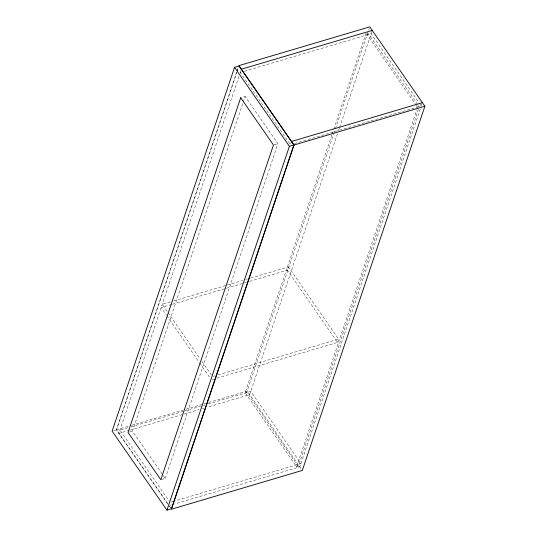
<?xml version="1.0" encoding="UTF-8"?>
<svg xmlns="http://www.w3.org/2000/svg" width="537" height="537" viewBox="0 0 537 537"><rect width="100%" height="100%" fill="white"/><g stroke="black" fill="none" stroke-linecap="round" stroke-linejoin="round"><path stroke-width="0.4" stroke-dasharray="2.69 2.01" d="M168.027 504.27L116.354 429.835L236.777 71.998M237.045 71.199L238.119 68.018M167.578 503.337L116.556 429.848L236.857 72.367M237.126 71.575L238.462 67.602M238.992 76.361L118.831 433.406L129.269 430.312M240.059 73.18L240.959 70.515M161.57 479.487L165.268 478.393L132.478 431.157L242.979 102.822M243.241 102.023L245.114 96.459L241.415 97.553M165.268 478.393L277.911 143.688L245.114 96.459M291.551 141.446L290.45 144.721L240.294 72.482L243.509 71.535M418.457 109.3L298.29 466.385L296.652 466.868L245.12 392.648L331.913 134.753M332.181 133.961L333.517 129.994M333.786 129.195L366.093 33.18M216.961 378.142L337.511 342.411L287.362 270.178L288.463 266.896L250.692 278.092M298.29 466.385L246.758 392.164L333.645 134.203M333.819 133.471L335.256 129.43M335.417 128.712L367.731 32.697L366.643 33.019M368.704 30.032L369.241 28.441M337.464 133.8L249.685 394.621L207.141 407.234M338.538 130.619L339.337 128.229M339.606 127.437L372.255 30.421M337.511 342.411L338.619 339.136L288.463 266.896M296.652 466.868L416.826 109.783M420.263 109.018L299.841 466.861L174.606 503.974M294.464 143.533L421.303 105.937L422.404 102.661M244.308 71.293L371.154 33.697L418.914 102.5M274.206 144.789L277.911 143.688M170.323 301.915L162.281 304.298L167.537 311.863M173.538 300.962L226.58 285.241M227.386 284.999L242.657 280.475M245.865 279.522L247.476 279.045M171.625 304.479L161.181 307.573L166.436 315.145M172.431 304.237L225.48 288.517M226.278 288.282L246.376 282.328M249.591 281.375L287.362 270.178M213.243 376.296L214.847 375.819M218.062 374.866L338.619 339.136M212.135 379.572L213.746 379.095M116.354 429.835L130.806 425.552M131.605 425.311L182.983 410.087M186.198 409.134L203.053 404.139M203.859 403.898L207.873 402.71M208.671 402.468L247.208 391.05L302.318 470.432M113.596 430.728L116.556 429.848M245.12 392.648L246.758 392.164M127.967 427.747L119.939 430.13L169.135 500.987M131.176 426.794L184.157 411.094M184.963 410.852L202.624 405.623M203.429 405.381L205.033 404.905M208.242 403.952L250.792 391.345L300.942 463.579L174.908 500.934M130.075 430.077L199.113 409.61M202.321 408.657L203.932 408.187M129.518 432.037L132.478 431.157M170.894 502.129L174.102 501.175M169.786 505.404L171.397 504.928M419.39 103.185L421.303 105.937M367.731 32.697L417.833 104.856M418.31 105.547L419.263 106.917M366.576 33.871L415.719 104.655M416.195 105.339L417.625 107.407M168.014 312.554L200.019 358.649M201.925 361.401L211.477 375.155M166.913 315.83L199.395 362.609M199.871 363.301L209.9 377.746M169.484 506.089L170.437 507.458M169.397 506.237L170.638 508.022"/><path stroke-width="0.81" d="M234.555 67.333L112.112 431.164L166.947 510.15L171.39 508.834L293.833 144.997L238.999 66.017L234.555 67.333L289.396 146.312L166.947 510.15M294.034 145.017L171.464 509.217L302.318 470.432L424.888 106.232L369.771 26.85L238.918 65.635L294.034 145.017L424.888 106.232M241.402 69.206L372.255 30.421M291.551 141.446L422.404 102.661M289.396 146.312L293.833 144.997M240.677 97.774L128.041 432.473L160.832 479.709L273.467 145.003L240.677 97.774"/></g></svg>
